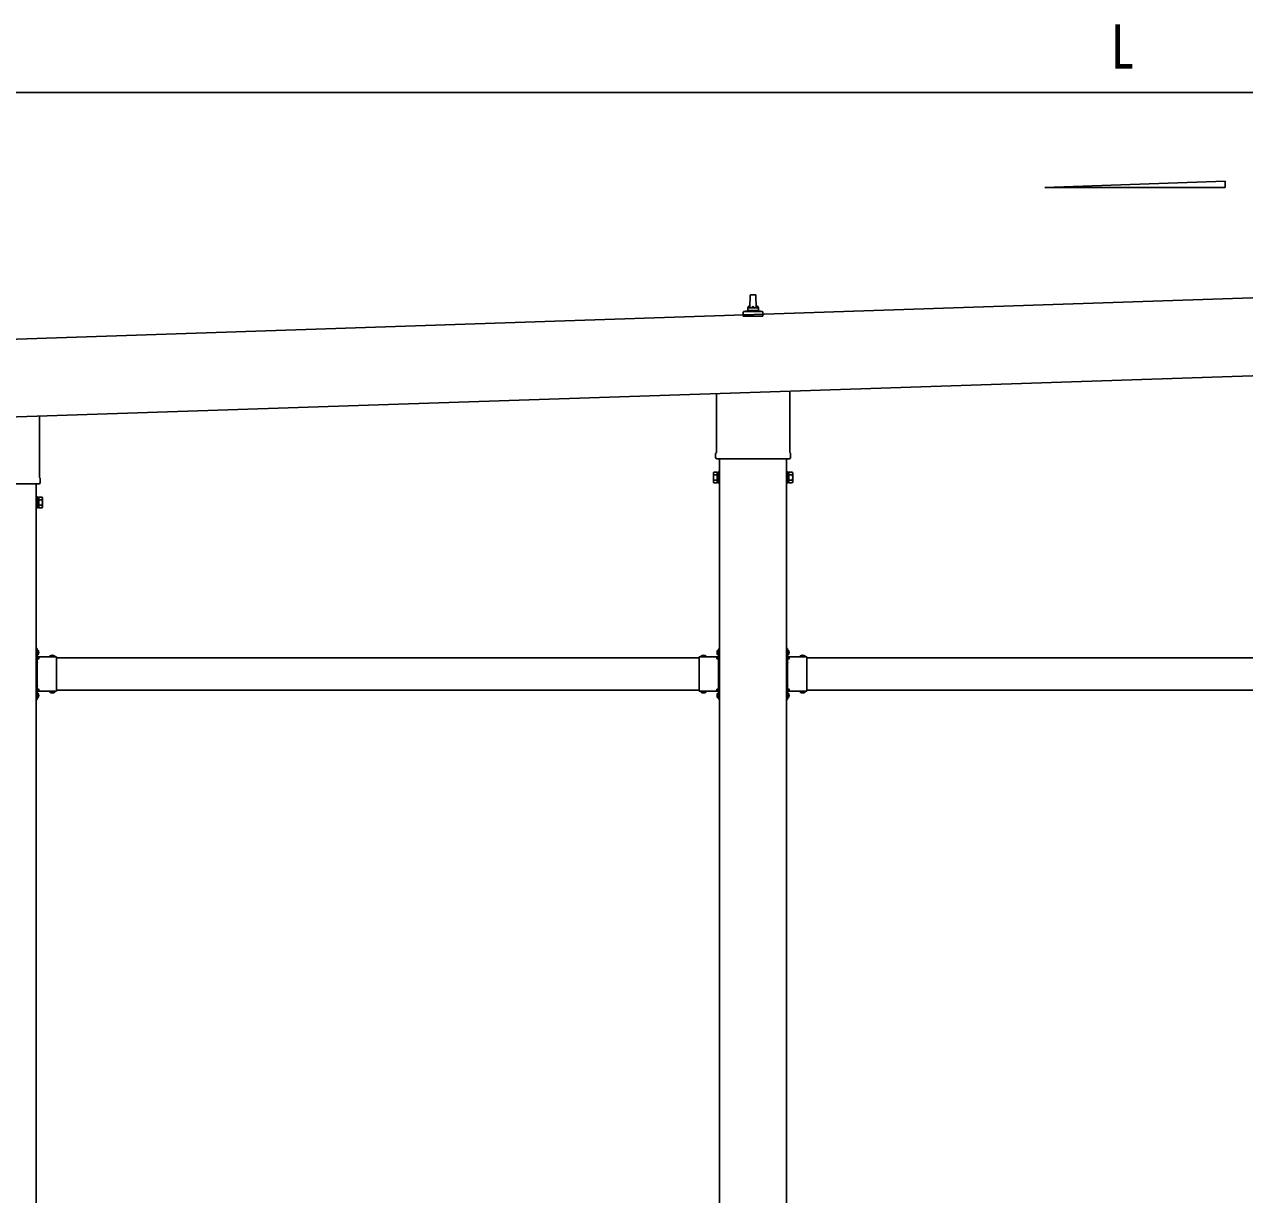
# Model space of a CAD drawing. Units: millimetres, scale not verified. Extents: x -10512 to 10512, y -7425 to 7425.
# Drawn here: x -3061 to -784, y -2243 to -61 of the extents above; entities that cross this region are included whole.
import ezdxf
from ezdxf.enums import TextEntityAlignment as Align

# ---------------------------------------------------------------- set-up
doc = ezdxf.new("R2010")
doc.units = ezdxf.units.MM
doc.header["$LTSCALE"] = 30
for name, color, linetype in [('0-4_YKK_13', 4, 'Continuous'), ('0-5_YKK_A1', 4, 'Continuous'), ('0-6_YKK_D', 6, 'Continuous')]:
    doc.layers.add(name, color=color, linetype=linetype)
doc.styles.add('ＭＳ ゴシック', font='')
doc.styles.get('ＭＳ ゴシック').set_extended_font_data('MS Gothic')

msp = doc.modelspace()

# ---------------------------------------------------------------- linework, layer by layer
at = {"layer": '0-4_YKK_13'}
for p, q in [((-1707.45, -589.57), (-1706.72, -566.05)), ((-1705.72, -565.07), (-1697.18, -565.07)), ((-1696.18, -566.05), (-1695.45, -589.57)), ((-1711.45, -593.79), (-1711.45, -589.57)), ((-1710.45, -589.57), (-1692.45, -589.57)), ((-1691.45, -593.79), (-1691.45, -589.57)), ((-1719.7, -605.07), (-1719.7, -597.36)), ((-1683.2, -605.07), (-1719.7, -605.07)), ((-1719.32, -596.57), (-1683.58, -596.57)), ((-1718.94, -596.39), (-1712.21, -594.76)), ((-1711.83, -594.57), (-1691.07, -594.57)), ((-1683.96, -596.39), (-1690.69, -594.76)), ((-1683.2, -605.07), (-1683.2, -597.36)), ((-1769.75, -859.06), (-1769.75, -749.49)), ((-1633.15, -744.93), (-1633.15, -859.06)), ((-3033.15, -791.6), (-3033.15, -905.73)), ((-1771.45, -867.83), (-1771.45, -862.33)), ((-1631.45, -862.33), (-1631.45, -867.83)), ((-1633.51, -871.33), (-1769.39, -871.33)), ((-3031.45, -909), (-3031.45, -914.5)), ((-1775.45, -897.33), (-1774.69, -896.02)), ((-1775.45, -897.33), (-1775.45, -914.33)), ((-1768.45, -900.93), (-1774.69, -900.93)), ((-1634.45, -900.93), (-1628.21, -900.93)), ((-1627.45, -897.33), (-1628.21, -896.02)), ((-1627.45, -897.33), (-1627.45, -914.33)), ((-3033.51, -918), (-3169.39, -918)), ((-1775.45, -914.33), (-1774.69, -915.65)), ((-1768.45, -910.74), (-1774.69, -910.74)), ((-1768.45, -915.65), (-1774.69, -915.65)), ((-1765.95, -915.03), (-1768.45, -915.03)), ((-1636.95, -915.03), (-1634.45, -915.03)), ((-1634.45, -910.74), (-1628.21, -910.74)), ((-1634.45, -915.65), (-1628.21, -915.65)), ((-1627.45, -914.33), (-1628.21, -915.65)), ((-3034.45, -947.59), (-3028.21, -947.59)), ((-3027.45, -944), (-3028.21, -942.69)), ((-3027.45, -944), (-3027.45, -961)), ((-3036.95, -961.7), (-3034.45, -961.7)), ((-3034.45, -957.41), (-3028.21, -957.41)), ((-3034.45, -962.31), (-3028.21, -962.31)), ((-3027.45, -961), (-3028.21, -962.31)), ((-3037.35, -1225), (-3038.95, -1225)), ((-3037.35, -1241.96), (-3037.35, -1225)), ((-3037.35, -1228.47), (-3037.35, -1236.54)), ((-3036.49, -1227.77), (-3036.65, -1227.77)), ((-1766.41, -1227.77), (-1766.25, -1227.77)), ((-1765.55, -1225), (-1763.95, -1225)), ((-1765.55, -1241.96), (-1765.55, -1225)), ((-1765.55, -1228.47), (-1765.55, -1236.54)), ((-1637.35, -1225), (-1638.95, -1225)), ((-1637.35, -1241.96), (-1637.35, -1225)), ((-1637.35, -1228.47), (-1637.35, -1236.54)), ((-1636.49, -1227.77), (-1636.65, -1227.77)), ((-3038.95, -1229.5), (-3037.35, -1229.5)), ((-3037.35, -1230.5), (-3038.95, -1230.5)), ((-3033.25, -1232.5), (-3038.95, -1232.5)), ((-3037.35, -1234.5), (-3038.95, -1234.5)), ((-3038.95, -1235.5), (-3037.35, -1235.5)), ((-3037.35, -1231.37), (-3034.69, -1230.05)), ((-3037.35, -1233.63), (-3034.69, -1234.95)), ((-3000.95, -1240.4), (-3037.35, -1240.4)), ((-3036.95, -1242), (-3033.95, -1242)), ((-3036.95, -1250.79), (-3036.95, -1244)), ((-3036.95, -1292.79), (-3036.95, -1252.21)), ((-3036.49, -1237.24), (-3036.65, -1237.24)), ((-3013.69, -1239.54), (-3013.69, -1239.7)), ((-3004.92, -1240.4), (-3012.99, -1240.4)), ((-3010.08, -1240.4), (-3011.4, -1237.74)), ((-3007.83, -1240.4), (-3006.5, -1237.74)), ((-3004.22, -1239.54), (-3004.22, -1239.7)), ((-3000.95, -1250.79), (-3000.95, -1240.4)), ((-3000.95, -1292.79), (-3000.95, -1252.21)), ((-1801.95, -1250.79), (-1801.95, -1240.4)), ((-1801.95, -1240.4), (-1765.55, -1240.4)), ((-1801.95, -1292.79), (-1801.95, -1252.21)), ((-1798.69, -1239.54), (-1798.69, -1239.7)), ((-1797.99, -1240.4), (-1789.92, -1240.4)), ((-1795.08, -1240.4), (-1796.4, -1237.74)), ((-1792.83, -1240.4), (-1791.5, -1237.74)), ((-1789.22, -1239.54), (-1789.22, -1239.7)), ((-1769.65, -1232.5), (-1763.95, -1232.5)), ((-1765.95, -1242), (-1768.95, -1242)), ((-1765.55, -1231.37), (-1768.21, -1230.05)), ((-1765.55, -1233.63), (-1768.21, -1234.95)), ((-1766.41, -1237.24), (-1766.25, -1237.24)), ((-1765.95, -1250.79), (-1765.95, -1244)), ((-1765.95, -1292.79), (-1765.95, -1252.21)), ((-1763.95, -1229.5), (-1765.55, -1229.5)), ((-1765.55, -1230.5), (-1763.95, -1230.5)), ((-1765.55, -1234.5), (-1763.95, -1234.5)), ((-1763.95, -1235.5), (-1765.55, -1235.5)), ((-1638.95, -1229.5), (-1637.35, -1229.5)), ((-1637.35, -1230.5), (-1638.95, -1230.5)), ((-1633.25, -1232.5), (-1638.95, -1232.5)), ((-1637.35, -1234.5), (-1638.95, -1234.5)), ((-1638.95, -1235.5), (-1637.35, -1235.5)), ((-1637.35, -1231.37), (-1634.69, -1230.05)), ((-1637.35, -1233.63), (-1634.69, -1234.95)), ((-1600.95, -1240.4), (-1637.35, -1240.4)), ((-1636.95, -1242), (-1633.95, -1242)), ((-1636.95, -1250.79), (-1636.95, -1244)), ((-1636.95, -1292.79), (-1636.95, -1252.21)), ((-1636.49, -1237.24), (-1636.65, -1237.24)), ((-1613.69, -1239.54), (-1613.69, -1239.7)), ((-1604.92, -1240.4), (-1612.99, -1240.4)), ((-1610.08, -1240.4), (-1611.4, -1237.74)), ((-1607.83, -1240.4), (-1606.5, -1237.74)), ((-1604.22, -1239.54), (-1604.22, -1239.7)), ((-1600.95, -1250.79), (-1600.95, -1240.4)), ((-1600.95, -1292.79), (-1600.95, -1252.21)), ((-3036.95, -1301), (-3036.95, -1294.21)), ((-3000.95, -1304.6), (-3000.95, -1294.21)), ((-1801.95, -1304.6), (-1801.95, -1294.21)), ((-1765.95, -1301), (-1765.95, -1294.21)), ((-1636.95, -1301), (-1636.95, -1294.21)), ((-1600.95, -1304.6), (-1600.95, -1294.21)), ((-3037.35, -1310.5), (-3038.95, -1310.5)), ((-3037.35, -1314.5), (-3038.95, -1314.5)), ((-3037.35, -1320), (-3038.95, -1320)), ((-3037.35, -1320), (-3037.35, -1303.04)), ((-3000.95, -1304.6), (-3037.35, -1304.6)), ((-3037.35, -1308.47), (-3037.35, -1316.54)), ((-3037.35, -1311.37), (-3034.69, -1310.05)), ((-3037.35, -1313.63), (-3034.69, -1314.95)), ((-3033.95, -1303), (-3036.95, -1303)), ((-3036.49, -1307.77), (-3036.65, -1307.77)), ((-3036.49, -1317.24), (-3036.65, -1317.24)), ((-3013.69, -1305.46), (-3013.69, -1305.3)), ((-3004.92, -1304.6), (-3012.99, -1304.6)), ((-3010.08, -1304.6), (-3011.4, -1307.26)), ((-3007.83, -1304.6), (-3006.5, -1307.26)), ((-3004.22, -1305.46), (-3004.22, -1305.3)), ((-1801.95, -1304.6), (-1765.55, -1304.6)), ((-1798.69, -1305.46), (-1798.69, -1305.3)), ((-1797.99, -1304.6), (-1789.92, -1304.6)), ((-1795.08, -1304.6), (-1796.4, -1307.26)), ((-1792.83, -1304.6), (-1791.5, -1307.26)), ((-1789.22, -1305.46), (-1789.22, -1305.3)), ((-1768.95, -1303), (-1765.95, -1303)), ((-1765.55, -1311.37), (-1768.21, -1310.05)), ((-1765.55, -1313.63), (-1768.21, -1314.95)), ((-1766.41, -1307.77), (-1766.25, -1307.77)), ((-1766.41, -1317.24), (-1766.25, -1317.24)), ((-1765.55, -1320), (-1765.55, -1303.04)), ((-1765.55, -1308.47), (-1765.55, -1316.54)), ((-1765.55, -1310.5), (-1763.95, -1310.5)), ((-1765.55, -1314.5), (-1763.95, -1314.5)), ((-1765.55, -1320), (-1763.95, -1320)), ((-1637.35, -1310.5), (-1638.95, -1310.5)), ((-1637.35, -1314.5), (-1638.95, -1314.5)), ((-1637.35, -1320), (-1638.95, -1320)), ((-1637.35, -1320), (-1637.35, -1303.04)), ((-1600.95, -1304.6), (-1637.35, -1304.6)), ((-1637.35, -1308.47), (-1637.35, -1316.54)), ((-1637.35, -1311.37), (-1634.69, -1310.05)), ((-1637.35, -1313.63), (-1634.69, -1314.95)), ((-1633.95, -1303), (-1636.95, -1303)), ((-1636.49, -1307.77), (-1636.65, -1307.77)), ((-1636.49, -1317.24), (-1636.65, -1317.24)), ((-1613.69, -1305.46), (-1613.69, -1305.3)), ((-1604.92, -1304.6), (-1612.99, -1304.6)), ((-1610.08, -1304.6), (-1611.4, -1307.26)), ((-1607.83, -1304.6), (-1606.5, -1307.26)), ((-1604.22, -1305.46), (-1604.22, -1305.3))]:
    msp.add_line(p, q, dxfattribs=at)
for points in [[(-1768.45, -915.65), (-1768.45, -896.02), (-1774.69, -896.02)], [(-1768.45, -915.03), (-1768.45, -896.63), (-1765.95, -896.63)], [(-1634.45, -915.03), (-1634.45, -896.63), (-1636.95, -896.63)], [(-1634.45, -915.65), (-1634.45, -896.02), (-1628.21, -896.02)], [(-3034.45, -961.7), (-3034.45, -943.3), (-3036.95, -943.3)], [(-3034.45, -962.31), (-3034.45, -942.69), (-3028.21, -942.69)], [(-3038.95, -1240), (-3038.95, -1234), (-3038.95, -1231), (-3038.95, -1225)], [(-1763.95, -1240), (-1763.95, -1234), (-1763.95, -1231), (-1763.95, -1225)], [(-1638.95, -1240), (-1638.95, -1234), (-1638.95, -1231), (-1638.95, -1225)], [(-3036.95, -1244), (-3033.95, -1244), (-3033.95, -1240.4)], [(-1765.95, -1244), (-1768.95, -1244), (-1768.95, -1240.4)], [(-1636.95, -1244), (-1633.95, -1244), (-1633.95, -1240.4)], [(-3038.95, -1320), (-3038.95, -1314), (-3038.95, -1311), (-3038.95, -1305)], [(-3036.95, -1301), (-3033.95, -1301), (-3033.95, -1304.6)], [(-1765.95, -1301), (-1768.95, -1301), (-1768.95, -1304.6)], [(-1763.95, -1320), (-1763.95, -1314), (-1763.95, -1311), (-1763.95, -1305)], [(-1638.95, -1320), (-1638.95, -1314), (-1638.95, -1311), (-1638.95, -1305)], [(-1636.95, -1301), (-1633.95, -1301), (-1633.95, -1304.6)]]:
    msp.add_lwpolyline(points, dxfattribs=at)
for points in [[(-1765.95, -916.33), (-1765.95, -895.33), (-1763.95, -895.33), (-1763.95, -916.33)], [(-1636.95, -916.33), (-1636.95, -895.33), (-1638.95, -895.33), (-1638.95, -916.33)], [(-3036.95, -963), (-3036.95, -942), (-3038.95, -942), (-3038.95, -963)]]:
    msp.add_lwpolyline(points, close=True, dxfattribs=at)
for centre, radius, start, end in [((-1705.72, -566.07), 1, 90, 178.60509), ((-1697.18, -566.07), 1, 1.39491, 90), ((-1707.37, -590.21), 4.13, 90, 171.17633), ((-1710.45, -590.57), 1, 90, 180), ((-1698.12, -589.57), 4.83, 133.60282, 180), ((-1704.78, -589.57), 4.83, 0, 46.39718), ((-1695.54, -590.21), 4.13, 8.82367, 90), ((-1692.45, -590.57), 1, 0, 90), ((-1718.7, -597.36), 1, 103.62699, 180), ((-1712.45, -593.79), 1, 283.62699, 0), ((-1690.45, -593.79), 1, 180, 256.37301), ((-1684.2, -597.36), 1, 0, 76.37301), ((-1767.45, -862.33), 4, 125.09963, 180), ((-1635.45, -862.33), 4, 0, 54.90037), ((-1767.45, -867.83), 4, 180, 194.47751), ((-1767.45, -867.83), 4, 194.47751, 241.04498), ((-1635.45, -867.83), 4, 298.95502, 345.52249), ((-1635.45, -867.83), 4, 345.52249, 0), ((-3035.45, -909), 4, 0, 54.90037), ((-1771.11, -898.47), 4.34, 145.61575, 214.38425), ((-1759.21, -905.83), 16.24, 162.41205, 197.58795), ((-1631.8, -898.47), 4.34, 325.61575, 34.38425), ((-1643.69, -905.83), 16.24, 342.41205, 17.58795), ((-3035.45, -914.5), 4, 298.95502, 345.52249), ((-3035.45, -914.5), 4, 345.52249, 0), ((-1771.11, -913.19), 4.34, 145.61575, 214.38425), ((-1631.8, -913.19), 4.34, 325.61575, 34.38425), ((-3031.8, -945.14), 4.34, 325.61575, 34.38425), ((-3043.69, -952.5), 16.24, 342.41205, 17.58795), ((-3031.8, -959.86), 4.34, 325.61575, 34.38425), ((-3036.65, -1228.47), 0.7, 90, 180), ((-3036.49, -1228.63), 0.862, 39.12355, 90), ((-3041.25, -1232.5), 7, 0, 39.12355), ((-1761.65, -1232.5), 7, 140.87645, 180), ((-1766.41, -1228.63), 0.862, 90, 140.87645), ((-1766.25, -1228.47), 0.7, 0, 90), ((-1636.65, -1228.47), 0.7, 90, 180), ((-1636.49, -1228.63), 0.862, 39.12355, 90), ((-1641.25, -1232.5), 7, 0, 39.12355), ((-3036.95, -1240), 2, 180, 270), ((-3036.65, -1236.54), 0.7, 180, 270), ((-3037.65, -1251.5), 1, 314.427, 45.573), ((-3036.49, -1236.37), 0.862, 270, 320.87645), ((-3041.25, -1232.5), 7, 320.87645, 0), ((-3012.99, -1239.7), 0.7, 180, 270), ((-3012.82, -1239.54), 0.862, 129.12355, 180), ((-3008.95, -1244.3), 7, 90, 129.12355), ((-3008.95, -1244.3), 7, 50.87645, 90), ((-3004.92, -1239.7), 0.7, 270, 0), ((-3005.08, -1239.54), 0.862, 0, 50.87645), ((-3000.25, -1251.5), 1, 134.427, 225.573), ((-1802.65, -1251.5), 1, 314.427, 45.573), ((-1797.99, -1239.7), 0.7, 180, 270), ((-1797.82, -1239.54), 0.862, 129.12355, 180), ((-1793.95, -1244.3), 7, 90, 129.12355), ((-1793.95, -1244.3), 7, 50.87645, 90), ((-1789.92, -1239.7), 0.7, 270, 0), ((-1790.08, -1239.54), 0.862, 0, 50.87645), ((-1761.65, -1232.5), 7, 180, 219.12355), ((-1766.41, -1236.37), 0.862, 219.12355, 270), ((-1766.25, -1236.54), 0.7, 270, 0), ((-1765.25, -1251.5), 1, 134.427, 225.573), ((-1765.95, -1240), 2, 270, 0), ((-1636.95, -1240), 2, 180, 270), ((-1636.65, -1236.54), 0.7, 180, 270), ((-1637.65, -1251.5), 1, 314.427, 45.573), ((-1636.49, -1236.37), 0.862, 270, 320.87645), ((-1641.25, -1232.5), 7, 320.87645, 0), ((-1612.99, -1239.7), 0.7, 180, 270), ((-1612.82, -1239.54), 0.862, 129.12355, 180), ((-1608.95, -1244.3), 7, 90, 129.12355), ((-1608.95, -1244.3), 7, 50.87645, 90), ((-1604.92, -1239.7), 0.7, 270, 0), ((-1605.08, -1239.54), 0.862, 0, 50.87645), ((-1600.25, -1251.5), 1, 134.427, 225.573), ((-3037.65, -1293.5), 1, 314.427, 45.573), ((-3000.25, -1293.5), 1, 134.427, 225.573), ((-1802.65, -1293.5), 1, 314.427, 45.573), ((-1765.25, -1293.5), 1, 134.427, 225.573), ((-1637.65, -1293.5), 1, 314.427, 45.573), ((-1600.25, -1293.5), 1, 134.427, 225.573), ((-3036.95, -1305), 2, 90, 180), ((-3036.65, -1308.47), 0.7, 90, 180), ((-3036.65, -1316.54), 0.7, 180, 270), ((-3036.49, -1308.63), 0.862, 39.12355, 90), ((-3036.49, -1316.37), 0.862, 270, 320.87645), ((-3041.25, -1312.5), 7, 0, 39.12355), ((-3041.25, -1312.5), 7, 320.87645, 0), ((-3012.99, -1305.3), 0.7, 90, 180), ((-3012.82, -1305.46), 0.862, 180, 230.87645), ((-3008.95, -1300.7), 7, 230.87645, 270), ((-3008.95, -1300.7), 7, 270, 309.12355), ((-3004.92, -1305.3), 0.7, 0, 90), ((-3005.08, -1305.46), 0.862, 309.12355, 0), ((-1797.99, -1305.3), 0.7, 90, 180), ((-1797.82, -1305.46), 0.862, 180, 230.87645), ((-1793.95, -1300.7), 7, 230.87645, 270), ((-1793.95, -1300.7), 7, 270, 309.12355), ((-1789.92, -1305.3), 0.7, 0, 90), ((-1790.08, -1305.46), 0.862, 309.12355, 0), ((-1761.65, -1312.5), 7, 140.87645, 180), ((-1761.65, -1312.5), 7, 180, 219.12355), ((-1766.41, -1308.63), 0.862, 90, 140.87645), ((-1766.41, -1316.37), 0.862, 219.12355, 270), ((-1766.25, -1308.47), 0.7, 0, 90), ((-1766.25, -1316.54), 0.7, 270, 0), ((-1765.95, -1305), 2, 0, 90), ((-1636.95, -1305), 2, 90, 180), ((-1636.65, -1308.47), 0.7, 90, 180), ((-1636.65, -1316.54), 0.7, 180, 270), ((-1636.49, -1308.63), 0.862, 39.12355, 90), ((-1636.49, -1316.37), 0.862, 270, 320.87645), ((-1641.25, -1312.5), 7, 0, 39.12355), ((-1641.25, -1312.5), 7, 320.87645, 0), ((-1612.99, -1305.3), 0.7, 90, 180), ((-1612.82, -1305.46), 0.862, 180, 230.87645), ((-1608.95, -1300.7), 7, 230.87645, 270), ((-1608.95, -1300.7), 7, 270, 309.12355), ((-1604.92, -1305.3), 0.7, 0, 90), ((-1605.08, -1305.46), 0.862, 309.12355, 0)]:
    msp.add_arc(centre, radius, start, end, dxfattribs=at)
at = {"layer": '0-5_YKK_A1'}
for p, q in [((-1156.77, -365.31), (-820.77, -352.9)), ((-820.77, -352.9), (-820.77, -365.31)), ((-820.77, -365.31), (-1156.77, -365.31)), ((1689.39, -489.13), (-3702.68, -668.84)), ((-3697.85, -813.76), (1694.22, -634.02)), ((-1763.95, -871.33), (-1763.95, -3715.5)), ((-1638.95, -3715.5), (-1638.95, -871.33)), ((-3038.95, -3715.5), (-3038.95, -918)), ((-3000.95, -1242.5), (-1801.95, -1242.5)), ((-1600.95, -1242.5), (-401.95, -1242.5)), ((-3033.95, -1302.5), (-3038.45, -1302.5)), ((-3000.95, -1302.5), (-1801.95, -1302.5)), ((-1768.95, -1302.5), (-1764.45, -1302.5)), ((-1633.95, -1302.5), (-1638.45, -1302.5)), ((-1600.95, -1302.5), (-401.95, -1302.5))]:
    msp.add_line(p, q, dxfattribs=at)
for points in [[(-3033.95, -1242.5), (-3038.45, -1242.5), (-3038.45, -1302.5)], [(-1768.95, -1242.5), (-1764.45, -1242.5), (-1764.45, -1302.5)], [(-1633.95, -1242.5), (-1638.45, -1242.5), (-1638.45, -1302.5)]]:
    msp.add_lwpolyline(points, dxfattribs=at)
at = {"layer": '0-6_YKK_D'}
msp.add_line((1586.7, -188.05), (-3595.15, -188.05), dxfattribs=at)

# ---------------------------------------------------------------- texts
at = {"layer": '0-6_YKK_D', "style": 'ＭＳ ゴシック', "width": 0.8}
msp.add_text('L', height=82.48, dxfattribs=at).set_placement((-1034.22, -168.05), align=Align.BOTTOM_LEFT)

doc.saveas('drawing.dxf')
